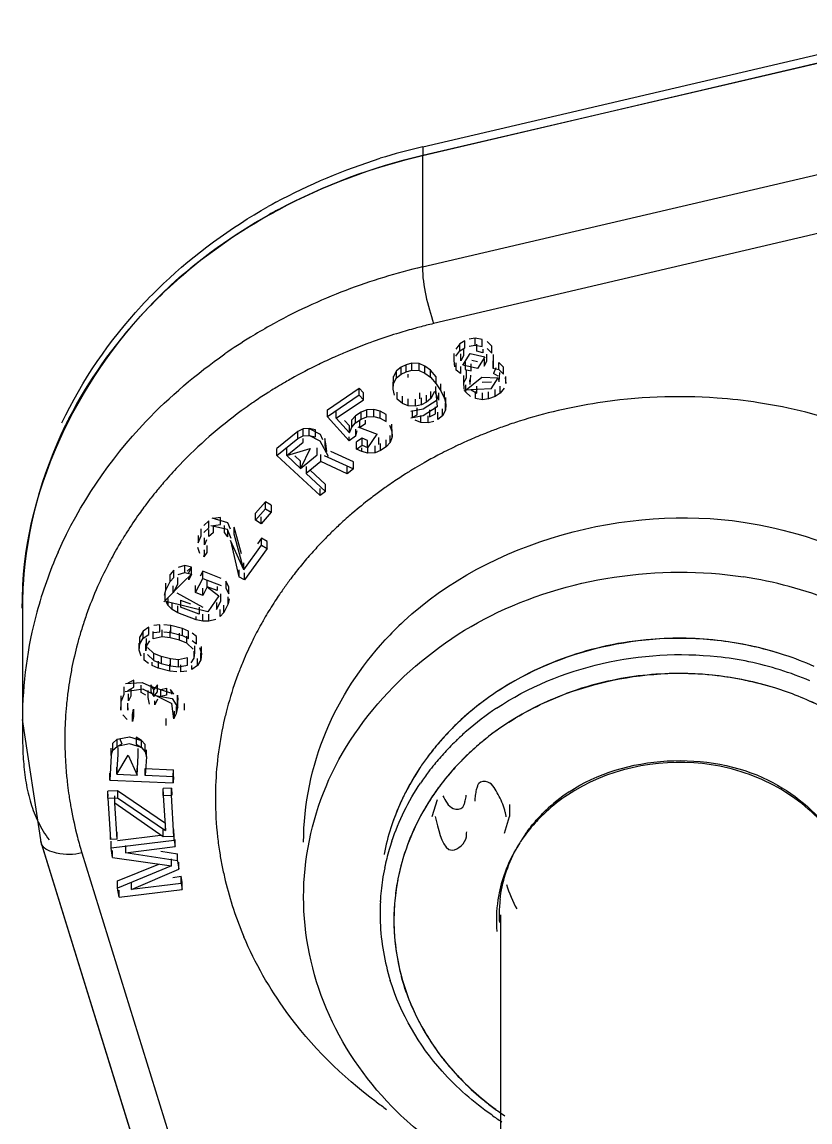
# Model space of a CAD drawing. Header units: millimetres. Extents: x 0 to 10500, y 0 to 7425.
# Drawn here: x 2937.21 to 2965.56, y 5649.16 to 5688.73 of the extents above; entities that cross this region are included whole.
import ezdxf

# ---------------------------------------------------------------- set-up
doc = ezdxf.new("R2010")
doc.units = ezdxf.units.MM
doc.header["$LTSCALE"] = 577.5
doc.layers.get('0').update_dxf_attribs({"linetype": 'CONTINUOUS'})

msp = doc.modelspace()

# ---------------------------------------------------------------- linework, layer by layer
at = {"color": 6, "linetype": 'Continuous'}
for p, q in [((2951.627, 5684.244), (2970.84, 5688.732)), ((2951.627, 5683.936), (2970.84, 5688.424)), ((2970.837, 5688.42), (2951.616, 5683.919)), ((2951.616, 5679.919), (2970.837, 5684.419)), ((2951.627, 5684.244), (2951.627, 5683.936)), ((2951.616, 5683.919), (2951.616, 5679.919)), ((2971.235, 5682.383), (2952.014, 5677.883)), ((2953.514, 5677.356), (2953.298, 5677.322)), ((2953.514, 5677.102), (2953.514, 5677.356)), ((2953.768, 5677.312), (2953.514, 5677.356)), ((2952.962, 5677.152), (2952.822, 5676.963)), ((2953.14, 5677.263), (2952.962, 5677.152)), ((2952.962, 5676.898), (2952.962, 5677.152)), ((2952.962, 5676.898), (2953.14, 5677.009)), ((2953.14, 5677.009), (2953.14, 5677.263)), ((2953.298, 5677.068), (2953.514, 5677.102)), ((2953.514, 5677.102), (2953.768, 5677.058)), ((2953.768, 5677.058), (2953.768, 5677.312)), ((2954.118, 5677.075), (2953.944, 5677.24)), ((2953.944, 5676.986), (2954.118, 5676.821)), ((2954.118, 5676.821), (2954.118, 5677.075)), ((2952.761, 5676.549), (2952.761, 5676.803)), ((2952.822, 5676.709), (2952.962, 5676.898)), ((2950.684, 5676.18), (2950.572, 5675.978)), ((2950.845, 5676.31), (2950.684, 5676.18)), ((2950.684, 5675.926), (2950.684, 5676.18)), ((2951.03, 5676.403), (2950.845, 5676.31)), ((2950.845, 5676.056), (2950.845, 5676.31)), ((2951.24, 5676.459), (2951.03, 5676.403)), ((2951.03, 5676.149), (2951.03, 5676.403)), ((2951.03, 5676.149), (2951.24, 5676.205)), ((2951.24, 5676.205), (2951.24, 5676.459)), ((2951.499, 5676.443), (2951.24, 5676.459)), ((2951.24, 5676.205), (2951.499, 5676.189)), ((2951.499, 5676.189), (2951.499, 5676.443)), ((2951.708, 5676.353), (2951.499, 5676.443)), ((2951.499, 5676.189), (2951.708, 5676.099)), ((2951.708, 5676.099), (2951.708, 5676.353)), ((2951.904, 5676.208), (2951.708, 5676.353)), ((2951.904, 5675.954), (2951.904, 5676.208)), ((2952.112, 5675.971), (2951.904, 5676.208)), ((2952.778, 5676.326), (2952.761, 5676.549)), ((2952.835, 5676.21), (2952.835, 5676.464)), ((2952.99, 5676.084), (2952.835, 5676.21)), ((2954.15, 5676.283), (2954.365, 5676.225)), ((2954.365, 5676.225), (2954.365, 5676.479)), ((2954.539, 5676.315), (2954.365, 5676.479)), ((2954.365, 5676.225), (2954.539, 5676.061)), ((2954.539, 5676.061), (2954.539, 5676.315)), ((2950.558, 5675.522), (2950.558, 5675.776)), ((2950.572, 5675.724), (2950.572, 5675.978)), ((2950.572, 5675.724), (2950.684, 5675.926)), ((2950.684, 5675.926), (2950.845, 5676.056)), ((2950.845, 5676.056), (2951.03, 5676.149)), ((2951.708, 5676.099), (2951.904, 5675.954)), ((2951.904, 5675.954), (2952.112, 5675.717)), ((2952.112, 5675.717), (2952.112, 5675.971)), ((2953.103, 5675.759), (2953.103, 5676.013)), ((2953.103, 5675.759), (2953.204, 5675.934)), ((2953.12, 5675.537), (2953.103, 5675.759)), ((2953.334, 5675.693), (2953.317, 5675.863)), ((2954.381, 5675.788), (2954.399, 5676.126)), ((2954.596, 5675.944), (2954.613, 5675.722)), ((2954.613, 5675.722), (2954.613, 5675.976)), ((2948.194, 5674.782), (2949.341, 5675.561)), ((2949.341, 5675.307), (2949.341, 5675.561)), ((2949.491, 5675.395), (2949.341, 5675.561)), ((2949.491, 5675.141), (2949.491, 5675.395)), ((2950.558, 5675.522), (2950.572, 5675.724)), ((2950.606, 5675.303), (2950.558, 5675.522)), ((2950.703, 5675.157), (2950.703, 5675.411)), ((2952.048, 5675.442), (2951.923, 5675.185)), ((2951.923, 5675.185), (2951.923, 5675.439)), ((2952.097, 5675.369), (2952.097, 5675.623)), ((2952.112, 5675.717), (2952.282, 5675.462)), ((2952.282, 5675.462), (2952.282, 5675.716)), ((2952.282, 5675.462), (2952.416, 5675.189)), ((2952.416, 5675.189), (2952.416, 5675.443)), ((2953.177, 5675.42), (2953.177, 5675.674)), ((2953.351, 5675.256), (2953.177, 5675.42)), ((2953.527, 5675.183), (2953.527, 5675.437)), ((2953.781, 5675.14), (2953.781, 5675.394)), ((2953.997, 5675.174), (2953.997, 5675.428)), ((2954.234, 5675.261), (2954.234, 5675.515)), ((2954.412, 5675.373), (2954.234, 5675.261)), ((2954.412, 5675.373), (2954.412, 5675.627)), ((2954.552, 5675.562), (2954.412, 5675.373)), ((2949.341, 5675.307), (2948.194, 5674.528)), ((2948.512, 5674.477), (2949.491, 5675.141)), ((2949.341, 5675.307), (2949.491, 5675.141)), ((2950.899, 5675.012), (2950.703, 5675.157)), ((2950.899, 5675.012), (2950.899, 5675.266)), ((2951.108, 5674.922), (2950.899, 5675.012)), ((2951.108, 5674.922), (2951.108, 5675.176)), ((2951.367, 5674.906), (2951.367, 5675.16)), ((2951.577, 5674.962), (2951.577, 5675.216)), ((2951.762, 5675.055), (2951.577, 5674.962)), ((2951.762, 5675.055), (2951.762, 5675.309)), ((2951.923, 5675.185), (2951.762, 5675.055)), ((2952.416, 5675.189), (2952.464, 5674.969)), ((2952.45, 5674.768), (2952.45, 5675.022)), ((2952.464, 5674.969), (2952.45, 5674.768)), ((2952.464, 5674.969), (2952.464, 5675.223)), ((2953.781, 5675.14), (2953.527, 5675.183)), ((2953.997, 5675.174), (2953.781, 5675.14)), ((2954.234, 5675.261), (2953.997, 5675.174)), ((2948.194, 5674.528), (2948.194, 5674.782)), ((2948.512, 5674.477), (2948.512, 5674.731)), ((2949.412, 5674.7), (2949.21, 5674.562)), ((2949.611, 5674.781), (2949.412, 5674.7)), ((2949.412, 5674.446), (2949.412, 5674.7)), ((2949.87, 5674.796), (2949.611, 5674.781)), ((2949.611, 5674.527), (2949.611, 5674.781)), ((2949.87, 5674.542), (2949.87, 5674.796)), ((2950.091, 5674.732), (2949.87, 5674.796)), ((2950.091, 5674.478), (2950.091, 5674.732)), ((2950.308, 5674.612), (2950.091, 5674.732)), ((2950.308, 5674.358), (2950.308, 5674.612)), ((2951.367, 5674.906), (2951.108, 5674.922)), ((2951.241, 5674.756), (2951.241, 5674.502)), ((2951.577, 5674.962), (2951.367, 5674.906)), ((2951.56, 5674.321), (2951.56, 5674.575)), ((2952.176, 5674.436), (2952.176, 5674.69)), ((2952.338, 5674.565), (2952.338, 5674.819)), ((2952.45, 5674.768), (2952.338, 5674.565)), ((2948.194, 5674.528), (2948.974, 5673.666)), ((2948.512, 5674.477), (2948.992, 5673.947)), ((2948.992, 5674.201), (2948.816, 5674.395)), ((2948.992, 5673.947), (2948.992, 5674.201)), ((2949.21, 5674.562), (2949.071, 5674.415)), ((2949.071, 5674.161), (2949.071, 5674.415)), ((2949.071, 5674.161), (2949.21, 5674.308)), ((2949.21, 5674.308), (2949.21, 5674.562)), ((2949.21, 5674.308), (2949.412, 5674.446)), ((2949.36, 5674.142), (2949.36, 5674.396)), ((2949.412, 5674.446), (2949.611, 5674.527)), ((2949.611, 5674.527), (2949.87, 5674.542)), ((2949.87, 5674.542), (2950.091, 5674.478)), ((2950.091, 5674.478), (2950.308, 5674.358)), ((2950.428, 5674.225), (2950.511, 5674.014)), ((2950.511, 5674.014), (2950.511, 5674.268)), ((2951.56, 5674.321), (2951.351, 5674.411)), ((2951.818, 5674.305), (2951.56, 5674.321)), ((2951.818, 5674.305), (2951.818, 5674.559)), ((2952.028, 5674.361), (2951.818, 5674.305)), ((2952.338, 5674.565), (2952.176, 5674.436)), ((2947.13, 5674), (2946.379, 5673.392)), ((2947.32, 5674.096), (2947.13, 5674)), ((2947.13, 5673.746), (2947.13, 5674)), ((2947.13, 5673.746), (2947.32, 5673.842)), ((2947.545, 5674.105), (2947.32, 5674.096)), ((2947.32, 5673.842), (2947.32, 5674.096)), ((2947.32, 5673.842), (2947.545, 5673.851)), ((2947.545, 5673.851), (2947.545, 5674.105)), ((2949.21, 5673.827), (2948.974, 5673.666)), ((2948.974, 5673.666), (2948.974, 5673.804)), ((2948.992, 5673.947), (2949.071, 5674.161)), ((2949.21, 5674.081), (2949.21, 5673.827)), ((2949.255, 5674.018), (2949.21, 5673.827)), ((2950.451, 5673.599), (2950.451, 5673.853)), ((2950.53, 5673.813), (2950.451, 5673.599)), ((2950.511, 5674.014), (2950.53, 5673.813)), ((2950.53, 5673.813), (2950.53, 5674.067)), ((2946.379, 5673.138), (2947.13, 5673.746)), ((2946.379, 5673.138), (2946.379, 5673.392)), ((2946.733, 5673.136), (2946.733, 5673.39)), ((2948.172, 5673.275), (2948.143, 5673.552)), ((2949.446, 5673.759), (2949.244, 5673.622)), ((2949.244, 5673.368), (2949.244, 5673.622)), ((2949.244, 5673.368), (2949.446, 5673.505)), ((2949.431, 5673.281), (2949.431, 5673.41)), ((2949.446, 5673.505), (2949.446, 5673.759)), ((2949.634, 5673.673), (2949.446, 5673.759)), ((2949.446, 5673.505), (2949.634, 5673.419)), ((2949.653, 5673.217), (2949.653, 5673.471)), ((2949.911, 5673.232), (2949.911, 5673.486)), ((2950.11, 5673.314), (2950.11, 5673.568)), ((2950.312, 5673.451), (2950.11, 5673.314)), ((2950.312, 5673.451), (2950.312, 5673.705)), ((2950.451, 5673.599), (2950.312, 5673.451)), ((2946.379, 5673.138), (2947.941, 5671.692)), ((2946.733, 5673.136), (2947.231, 5672.674)), ((2947.231, 5672.928), (2947.023, 5673.122)), ((2947.963, 5672.921), (2947.963, 5673.175)), ((2948.084, 5673.135), (2949.13, 5672.655)), ((2948.143, 5673.298), (2948.172, 5673.275)), ((2949.13, 5672.909), (2948.314, 5673.283)), ((2949.431, 5673.281), (2949.244, 5673.368)), ((2949.653, 5673.217), (2949.431, 5673.281)), ((2949.911, 5673.232), (2949.653, 5673.217)), ((2950.11, 5673.314), (2949.911, 5673.232)), ((2947.231, 5672.674), (2947.231, 5672.928)), ((2947.963, 5672.921), (2947.431, 5672.49)), ((2947.431, 5672.744), (2947.431, 5672.49)), ((2948.128, 5672.098), (2947.574, 5672.611)), ((2948.911, 5672.478), (2947.963, 5672.921)), ((2948.911, 5672.478), (2948.911, 5672.732)), ((2949.13, 5672.655), (2948.911, 5672.478)), ((2949.13, 5672.655), (2949.13, 5672.909)), ((2947.431, 5672.49), (2948.128, 5671.844)), ((2947.941, 5671.692), (2947.941, 5671.946)), ((2948.128, 5671.844), (2947.941, 5671.692)), ((2948.128, 5671.844), (2948.128, 5672.098)), ((2945.974, 5671.473), (2945.614, 5671.058)), ((2945.974, 5671.219), (2945.974, 5671.473)), ((2946.169, 5671.347), (2945.974, 5671.473)), ((2945.614, 5670.804), (2945.974, 5671.219)), ((2945.614, 5670.804), (2945.614, 5671.058)), ((2946.169, 5671.093), (2945.808, 5670.677)), ((2945.974, 5671.219), (2946.169, 5671.093)), ((2946.169, 5671.347), (2946.169, 5671.093)), ((2943.925, 5670.788), (2943.748, 5670.621)), ((2943.925, 5670.534), (2943.925, 5670.788)), ((2945.808, 5670.677), (2945.614, 5670.804)), ((2945.808, 5670.677), (2945.808, 5670.931)), ((2943.54, 5670.252), (2943.54, 5669.998)), ((2943.54, 5669.998), (2943.657, 5670.241)), ((2943.657, 5670.241), (2943.657, 5670.495)), ((2943.748, 5670.367), (2943.925, 5670.534)), ((2943.932, 5670.224), (2943.932, 5670.478)), ((2944.086, 5670.359), (2943.932, 5670.224)), ((2944.609, 5670.209), (2944.489, 5670.361)), ((2944.609, 5670.209), (2944.609, 5670.463)), ((2943.607, 5669.612), (2943.532, 5669.827)), ((2943.841, 5670.098), (2943.769, 5669.918)), ((2944.711, 5670.079), (2945.006, 5668.77)), ((2945.188, 5669.022), (2945.822, 5669.904)), ((2945.822, 5670.158), (2945.677, 5669.956)), ((2945.822, 5669.904), (2945.822, 5670.158)), ((2946.028, 5670.047), (2945.822, 5670.158)), ((2945.822, 5669.904), (2946.028, 5669.793)), ((2946.028, 5669.793), (2946.028, 5670.047)), ((2943.772, 5669.714), (2943.749, 5669.746)), ((2943.862, 5669.649), (2943.749, 5669.492)), ((2943.749, 5669.492), (2943.772, 5669.587)), ((2943.772, 5669.587), (2943.772, 5669.714)), ((2946.028, 5669.793), (2945.213, 5668.658)), ((2943.071, 5669.175), (2942.823, 5669.108)), ((2943.071, 5668.921), (2943.071, 5669.175)), ((2943.31, 5669.124), (2943.071, 5669.175)), ((2943.31, 5668.87), (2943.31, 5669.124)), ((2945.188, 5669.022), (2945.188, 5669.276)), ((2942.665, 5669.006), (2942.533, 5668.854)), ((2942.533, 5668.6), (2942.533, 5668.854)), ((2942.533, 5668.6), (2942.665, 5668.752)), ((2942.665, 5668.752), (2942.665, 5669.006)), ((2942.823, 5668.854), (2943.071, 5668.921)), ((2943.071, 5668.921), (2943.31, 5668.87)), ((2943.45, 5668.207), (2943.71, 5668.716)), ((2943.71, 5668.97), (2943.62, 5668.794)), ((2943.71, 5668.716), (2943.71, 5668.97)), ((2944.377, 5668.714), (2943.71, 5668.97)), ((2943.71, 5668.716), (2944.377, 5668.46)), ((2943.873, 5668.41), (2943.873, 5668.664)), ((2945.006, 5669.024), (2945.006, 5668.77)), ((2945.213, 5668.658), (2945.006, 5668.77)), ((2945.213, 5668.658), (2945.213, 5668.912)), ((2942.335, 5668.107), (2942.377, 5668.294)), ((2942.377, 5668.294), (2942.533, 5668.6)), ((2942.377, 5668.294), (2942.377, 5668.548)), ((2943.45, 5668.207), (2943.45, 5668.461)), ((2943.873, 5668.41), (2943.717, 5668.105)), ((2943.717, 5668.105), (2943.717, 5668.359)), ((2944.538, 5668.612), (2944.538, 5668.358)), ((2944.646, 5668.408), (2944.538, 5668.612)), ((2944.538, 5668.358), (2944.646, 5668.154)), ((2944.646, 5668.154), (2944.646, 5668.408)), ((2942.354, 5667.938), (2942.354, 5668.192)), ((2942.462, 5667.734), (2942.354, 5667.938)), ((2942.462, 5667.734), (2942.462, 5667.988)), ((2942.606, 5667.597), (2942.606, 5667.851)), ((2943.717, 5668.105), (2943.45, 5668.207)), ((2944.623, 5667.797), (2944.623, 5668.051)), ((2944.666, 5667.984), (2944.623, 5667.797)), ((2937.221, 5667.634), (2937.221, 5663.633)), ((2942.606, 5667.597), (2942.462, 5667.734)), ((2942.811, 5667.478), (2942.606, 5667.597)), ((2942.811, 5667.478), (2942.811, 5667.732)), ((2943.477, 5667.222), (2942.811, 5667.478)), ((2944.336, 5667.339), (2944.336, 5667.593)), ((2944.467, 5667.492), (2944.336, 5667.339)), ((2944.623, 5667.797), (2944.467, 5667.492)), ((2944.467, 5667.492), (2944.467, 5667.746)), ((2943.477, 5667.222), (2943.477, 5667.339)), ((2943.717, 5667.171), (2943.477, 5667.222)), ((2943.717, 5667.171), (2943.717, 5667.425)), ((2943.93, 5667.17), (2943.717, 5667.171)), ((2943.93, 5667.17), (2943.93, 5667.424)), ((2944.177, 5667.238), (2943.93, 5667.17)), ((2941.572, 5666.814), (2941.451, 5666.613)), ((2941.774, 5666.955), (2941.572, 5666.814)), ((2941.572, 5666.56), (2941.572, 5666.814)), ((2941.572, 5666.56), (2941.774, 5666.701)), ((2941.774, 5666.701), (2941.774, 5666.955)), ((2941.923, 5666.545), (2941.923, 5666.799)), ((2942.162, 5667.046), (2941.951, 5667.024)), ((2941.951, 5666.77), (2942.162, 5666.792)), ((2942.162, 5666.792), (2942.162, 5667.046)), ((2942.252, 5666.614), (2942.252, 5666.868)), ((2942.559, 5667.019), (2942.314, 5667.045)), ((2942.314, 5666.791), (2942.559, 5666.765)), ((2942.543, 5666.576), (2942.543, 5666.83)), ((2942.559, 5666.765), (2942.559, 5667.019)), ((2942.978, 5666.909), (2942.559, 5667.019)), ((2942.559, 5666.765), (2942.978, 5666.655)), ((2942.869, 5666.49), (2942.869, 5666.744)), ((2942.978, 5666.655), (2942.978, 5666.909)), ((2943.198, 5666.812), (2942.978, 5666.909)), ((2943.198, 5666.558), (2943.198, 5666.812)), ((2943.487, 5666.62), (2943.325, 5666.74)), ((2941.422, 5666.134), (2941.422, 5666.388)), ((2941.422, 5666.134), (2941.451, 5666.359)), ((2941.451, 5666.359), (2941.451, 5666.613)), ((2941.451, 5666.359), (2941.572, 5666.56)), ((2941.667, 5666.108), (2941.667, 5666.362)), ((2941.683, 5666.298), (2941.667, 5666.108)), ((2941.683, 5666.298), (2941.683, 5666.552)), ((2941.792, 5666.463), (2941.683, 5666.298)), ((2942.252, 5666.614), (2941.923, 5666.545)), ((2942.543, 5666.576), (2942.252, 5666.614)), ((2942.869, 5666.49), (2942.543, 5666.576)), ((2943.136, 5666.381), (2942.869, 5666.49)), ((2942.978, 5666.655), (2943.198, 5666.558)), ((2943.136, 5666.381), (2943.136, 5666.635)), ((2943.365, 5666.165), (2943.136, 5666.381)), ((2943.325, 5666.486), (2943.487, 5666.366)), ((2943.421, 5666.034), (2943.421, 5666.288)), ((2943.487, 5666.366), (2943.487, 5666.62)), ((2943.666, 5666.008), (2943.666, 5666.262)), ((2941.5, 5665.919), (2941.422, 5666.134)), ((2941.602, 5665.776), (2941.602, 5666.03)), ((2941.952, 5666.015), (2941.723, 5666.231)), ((2941.723, 5665.977), (2941.952, 5665.761)), ((2941.952, 5665.761), (2941.952, 5666.015)), ((2942.219, 5665.906), (2941.952, 5666.015)), ((2942.219, 5665.906), (2942.219, 5665.652)), ((2942.545, 5665.82), (2942.219, 5665.906)), ((2943.405, 5665.844), (2943.405, 5666.098)), ((2943.405, 5665.844), (2943.421, 5666.034)), ((2943.589, 5666.223), (2943.666, 5666.008)), ((2943.638, 5665.783), (2943.638, 5666.037)), ((2943.666, 5666.008), (2943.638, 5665.783)), ((2941.763, 5665.656), (2941.602, 5665.776)), ((2941.89, 5665.584), (2941.89, 5665.695)), ((2942.11, 5665.487), (2941.89, 5665.584)), ((2941.952, 5665.761), (2942.219, 5665.652)), ((2942.11, 5665.741), (2942.11, 5665.487)), ((2942.529, 5665.377), (2942.11, 5665.487)), ((2942.219, 5665.652), (2942.545, 5665.566)), ((2942.529, 5665.377), (2942.529, 5665.631)), ((2942.545, 5665.566), (2942.545, 5665.82)), ((2942.837, 5665.782), (2942.545, 5665.82)), ((2942.545, 5665.566), (2942.837, 5665.528)), ((2943.166, 5665.851), (2942.837, 5665.782)), ((2942.837, 5665.528), (2942.837, 5665.782)), ((2942.837, 5665.528), (2943.166, 5665.597)), ((2942.926, 5665.35), (2942.926, 5665.604)), ((2943.166, 5665.597), (2943.166, 5665.851)), ((2943.296, 5665.679), (2943.405, 5665.844)), ((2943.516, 5665.582), (2943.314, 5665.441)), ((2943.314, 5665.441), (2943.314, 5665.582)), ((2943.516, 5665.582), (2943.516, 5665.836)), ((2943.638, 5665.783), (2943.516, 5665.582)), ((2942.774, 5665.351), (2942.529, 5665.377)), ((2943.137, 5665.372), (2942.926, 5665.35)), ((2940.885, 5664.555), (2940.885, 5664.809)), ((2941.748, 5664.424), (2941.748, 5664.678)), ((2941.954, 5664.468), (2941.954, 5664.722)), ((2942.201, 5664.469), (2942.201, 5664.723)), ((2940.771, 5664.233), (2940.771, 5664.487)), ((2940.786, 5664.306), (2940.885, 5664.555)), ((2941.033, 5664.306), (2941.033, 5664.56)), ((2941.117, 5664.482), (2941.033, 5664.306)), ((2941.667, 5664.512), (2941.49, 5664.614)), ((2941.799, 5664.19), (2941.748, 5664.424)), ((2942.083, 5664.373), (2941.991, 5664.161)), ((2941.991, 5664.161), (2941.991, 5664.306)), ((2942.813, 5664.075), (2942.813, 5664.329)), ((2940.767, 5663.97), (2940.771, 5664.233)), ((2940.767, 5664.224), (2940.767, 5663.97)), ((2941.003, 5664.16), (2941.014, 5663.97)), ((2941.18, 5663.822), (2941.217, 5664.005)), ((2942.769, 5663.855), (2942.769, 5664.109)), ((2942.769, 5663.855), (2942.813, 5664.075)), ((2937.904, 5659.148), (2937.221, 5663.633)), ((2940.996, 5663.634), (2940.834, 5663.809)), ((2941.187, 5663.795), (2941.18, 5663.822)), ((2941.217, 5663.751), (2941.18, 5663.568)), ((2941.18, 5663.568), (2941.187, 5663.668)), ((2941.187, 5663.668), (2941.187, 5663.795)), ((2942.684, 5663.68), (2942.769, 5663.855)), ((2940.632, 5662.926), (2940.478, 5662.784)), ((2940.478, 5662.53), (2940.478, 5662.784)), ((2940.632, 5662.672), (2940.632, 5662.926)), ((2941.507, 5662.633), (2941.507, 5662.887)), ((2941.644, 5662.733), (2941.507, 5662.887)), ((2941.644, 5662.479), (2941.644, 5662.733)), ((2940.418, 5662.347), (2940.366, 5661.457)), ((2940.418, 5662.347), (2940.418, 5662.601)), ((2940.418, 5662.347), (2940.478, 5662.53)), ((2940.478, 5662.53), (2940.632, 5662.672)), ((2941.507, 5662.633), (2941.644, 5662.479)), ((2941.644, 5662.479), (2941.681, 5662.291)), ((2941.681, 5662.291), (2941.681, 5662.545)), ((2940.622, 5661.669), (2940.622, 5661.923)), ((2941.681, 5662.291), (2941.642, 5661.624)), ((2940.366, 5661.457), (2940.366, 5661.711)), ((2940.622, 5661.669), (2941.351, 5661.637)), ((2941.351, 5661.637), (2941.351, 5661.891)), ((2941.642, 5661.624), (2941.642, 5661.878)), ((2941.642, 5661.878), (2942.662, 5661.833)), ((2942.662, 5661.579), (2941.642, 5661.624)), ((2942.649, 5661.611), (2942.662, 5661.833)), ((2942.649, 5661.357), (2942.649, 5661.611)), ((2942.662, 5661.579), (2942.649, 5661.357)), ((2942.662, 5661.579), (2942.662, 5661.833)), ((2940.366, 5661.457), (2942.649, 5661.357)), ((2942.58, 5661.167), (2942.288, 5661.154)), ((2942.302, 5660.926), (2942.288, 5661.154)), ((2942.288, 5660.9), (2942.288, 5661.154)), ((2942.58, 5661.167), (2942.595, 5660.919)), ((2942.58, 5660.913), (2942.58, 5661.167)), ((2940.637, 5661.077), (2940.297, 5661.061)), ((2940.309, 5660.872), (2940.297, 5661.061)), ((2940.297, 5660.807), (2940.297, 5661.061)), ((2940.297, 5660.807), (2940.637, 5660.823)), ((2940.297, 5660.807), (2940.389, 5659.324)), ((2940.551, 5660.633), (2940.551, 5660.887)), ((2940.637, 5661.077), (2940.637, 5660.823)), ((2942.367, 5659.893), (2940.637, 5661.077)), ((2940.637, 5660.823), (2942.367, 5659.639)), ((2942.288, 5660.9), (2942.58, 5660.913)), ((2942.288, 5660.9), (2942.367, 5659.639)), ((2942.672, 5659.431), (2942.58, 5660.913)), ((2952.143, 5660.75), (2951.958, 5660.138)), ((2940.632, 5659.335), (2940.551, 5660.633)), ((2942.283, 5659.413), (2940.551, 5660.633)), ((2954.751, 5660.576), (2954.751, 5660.146)), ((2954.565, 5659.543), (2954.75, 5660.154)), ((2940.389, 5659.324), (2940.389, 5659.578)), ((2940.632, 5659.335), (2940.632, 5659.589)), ((2942.283, 5659.413), (2942.283, 5659.667)), ((2942.367, 5659.639), (2942.367, 5659.893)), ((2942.672, 5659.431), (2942.672, 5659.685)), ((2942.676, 5659.286), (2942.676, 5659.54)), ((2943.053, 5642.602), (2937.887, 5659.257)), ((2937.904, 5659.148), (2943.069, 5642.493)), ((2940.632, 5659.335), (2940.389, 5659.324)), ((2942.676, 5659.286), (2940.413, 5659.007)), ((2940.413, 5659.007), (2940.413, 5659.261)), ((2940.638, 5659.289), (2942.188, 5659.48)), ((2942.672, 5659.431), (2942.283, 5659.413)), ((2942.676, 5659.286), (2942.712, 5659.065)), ((2942.712, 5659.065), (2942.712, 5659.319)), ((2955.117, 5659.203), (2955.027, 5659.054)), ((2939.359, 5658.838), (2944.188, 5643.267)), ((2940.467, 5658.676), (2940.413, 5659.007)), ((2940.467, 5658.676), (2940.467, 5658.93)), ((2940.931, 5659.1), (2940.931, 5658.846)), ((2940.931, 5658.846), (2942.712, 5659.065)), ((2942.797, 5658.551), (2940.931, 5658.846)), ((2942.202, 5658.899), (2942.797, 5658.805)), ((2942.797, 5658.551), (2942.797, 5658.805)), ((2940.467, 5658.676), (2942.58, 5658.374)), ((2940.648, 5657.828), (2942.124, 5658.439)), ((2942.58, 5658.374), (2940.648, 5657.574)), ((2942.58, 5658.374), (2942.58, 5658.628)), ((2942.797, 5658.551), (2942.845, 5658.257)), ((2942.845, 5658.257), (2942.845, 5658.511)), ((2941.148, 5657.523), (2942.845, 5658.257)), ((2942.631, 5657.959), (2942.929, 5657.996)), ((2942.929, 5657.742), (2942.929, 5657.996)), ((2942.966, 5657.776), (2942.929, 5657.996)), ((2940.648, 5657.574), (2940.648, 5657.828)), ((2940.702, 5657.243), (2940.648, 5657.574)), ((2941.148, 5657.523), (2941.148, 5657.777)), ((2942.929, 5657.742), (2941.148, 5657.523)), ((2942.929, 5657.742), (2942.966, 5657.522)), ((2942.966, 5657.522), (2942.966, 5657.776)), ((2940.702, 5657.243), (2942.966, 5657.522)), ((2940.702, 5657.243), (2940.702, 5657.497)), ((2950.59, 5656.667), (2950.59, 5656.417)), ((2954.42, 5656.606), (2954.42, 5642.358))]:
    msp.add_line(p, q, dxfattribs=at)
at = {"color": 2, "linetype": 'Continuous'}
for p, q in [((2953.097, 5676.973), (2953.097, 5676.719)), ((2953.57, 5676.893), (2953.57, 5677.147)), ((2953.785, 5676.959), (2953.785, 5676.835)), ((2952.996, 5676.544), (2952.996, 5676.798)), ((2953.097, 5676.719), (2952.996, 5676.544)), ((2953.073, 5676.389), (2953.333, 5676.806)), ((2953.333, 5676.806), (2953.861, 5676.68)), ((2953.392, 5676.567), (2953.601, 5676.518)), ((2953.785, 5676.835), (2953.57, 5676.893)), ((2953.861, 5676.68), (2953.601, 5676.264)), ((2953.837, 5676.605), (2953.837, 5676.351)), ((2953.938, 5676.525), (2953.938, 5676.779)), ((2954.169, 5676.278), (2954.176, 5676.766)), ((2954.173, 5676.521), (2954.173, 5676.643)), ((2952.99, 5676.338), (2952.99, 5676.084)), ((2953.601, 5676.264), (2953.073, 5676.389)), ((2953.149, 5676.488), (2953.149, 5676.234)), ((2953.149, 5676.234), (2953.364, 5676.176)), ((2953.204, 5675.934), (2953.204, 5676.188)), ((2953.364, 5676.176), (2953.364, 5676.43)), ((2953.837, 5676.351), (2953.938, 5676.525)), ((2954.15, 5676.537), (2954.15, 5676.283)), ((2954.26, 5676.289), (2954.178, 5676.082)), ((2951.095, 5676.056), (2951.095, 5675.937)), ((2953.126, 5675.451), (2953.753, 5675.954)), ((2953.334, 5675.693), (2953.352, 5676.031)), ((2953.753, 5675.954), (2954.346, 5675.925)), ((2953.764, 5675.77), (2954.104, 5675.79)), ((2954.085, 5675.534), (2954.346, 5675.925)), ((2954.342, 5675.988), (2954.178, 5676.082)), ((2954.381, 5675.788), (2954.371, 5675.891)), ((2951.512, 5675.396), (2951.512, 5675.173)), ((2952.082, 5675.511), (2952.149, 5674.884)), ((2952.206, 5675.132), (2952.097, 5675.369)), ((2952.206, 5675.132), (2952.206, 5675.386)), ((2954.085, 5675.534), (2953.11, 5675.484)), ((2953.374, 5675.493), (2953.569, 5675.382)), ((2953.569, 5675.382), (2953.569, 5675.636)), ((2951.648, 5674.814), (2952.149, 5675.138)), ((2951.194, 5674.732), (2951.648, 5674.814)), ((2951.241, 5674.502), (2951.426, 5674.595)), ((2951.426, 5674.595), (2951.426, 5674.849)), ((2952.149, 5674.884), (2951.648, 5674.56)), ((2951.869, 5674.779), (2951.869, 5674.525)), ((2951.869, 5674.525), (2952.092, 5674.636)), ((2952.092, 5674.636), (2952.092, 5674.89)), ((2949.562, 5674.28), (2949.36, 5674.142)), ((2949.562, 5674.28), (2949.562, 5674.408)), ((2951.648, 5674.56), (2951.194, 5674.478)), ((2947.545, 5674.105), (2947.938, 5673.905)), ((2947.772, 5674.058), (2947.545, 5674.105)), ((2947.938, 5673.651), (2947.545, 5673.851)), ((2947.545, 5673.851), (2947.772, 5673.804)), ((2947.772, 5673.804), (2947.772, 5674.058)), ((2947.938, 5673.905), (2948.015, 5673.715)), ((2949.291, 5674.169), (2949.985, 5673.901)), ((2949.657, 5673.408), (2949.985, 5673.901)), ((2950.036, 5673.785), (2950.036, 5673.531)), ((2946.733, 5673.136), (2947.328, 5673.618)), ((2946.733, 5673.136), (2947.577, 5673.387)), ((2947.577, 5673.387), (2947.231, 5672.674)), ((2947.328, 5673.618), (2947.328, 5673.751)), ((2947.826, 5673.156), (2947.826, 5673.41)), ((2948.231, 5673.101), (2947.938, 5673.651)), ((2948.104, 5673.751), (2948.104, 5673.497)), ((2948.143, 5673.552), (2948.104, 5673.751)), ((2948.104, 5673.497), (2948.143, 5673.298)), ((2949.634, 5673.419), (2949.634, 5673.673)), ((2947.231, 5672.674), (2947.826, 5673.156)), ((2944.032, 5670.888), (2944.6, 5670.73)), ((2944.354, 5670.906), (2944.099, 5670.869)), ((2944.099, 5670.615), (2944.354, 5670.652)), ((2944.354, 5670.652), (2944.354, 5670.906)), ((2944.489, 5670.361), (2944.489, 5670.615)), ((2944.6, 5670.73), (2944.696, 5670.493)), ((2944.6, 5670.476), (2943.996, 5670.6)), ((2944.086, 5670.613), (2944.086, 5670.359)), ((2944.731, 5670.151), (2944.6, 5670.476)), ((2944.846, 5670.3), (2944.846, 5670.554)), ((2945.1, 5669.603), (2944.846, 5670.554)), ((2945.188, 5669.022), (2944.846, 5670.3)), ((2943.769, 5669.918), (2943.769, 5670.172)), ((2943.862, 5669.903), (2943.862, 5669.649)), ((2945.188, 5669.022), (2944.711, 5670.079)), ((2943.31, 5669.124), (2943.153, 5668.976)), ((2943.206, 5668.92), (2943.31, 5669.124)), ((2942.8, 5668.751), (2942.8, 5668.497)), ((2943.003, 5668.582), (2943.31, 5668.87)), ((2943.31, 5668.87), (2943.206, 5668.666)), ((2943.206, 5668.666), (2943.206, 5668.772)), ((2942.304, 5667.872), (2943.003, 5668.582)), ((2942.8, 5668.497), (2942.644, 5668.192)), ((2942.644, 5668.192), (2942.644, 5668.446)), ((2943.873, 5668.41), (2944.293, 5668.087)), ((2944.229, 5668.274), (2943.873, 5668.41)), ((2944.229, 5668.425), (2944.229, 5668.274)), ((2943.891, 5667.51), (2942.38, 5667.889)), ((2942.779, 5668.191), (2943.709, 5667.683)), ((2942.915, 5667.936), (2942.915, 5667.682)), ((2942.915, 5667.936), (2943.274, 5667.798)), ((2944.293, 5668.087), (2943.891, 5667.51)), ((2944.2, 5667.594), (2944.356, 5667.9)), ((2944.2, 5667.848), (2944.2, 5667.594)), ((2944.356, 5667.9), (2944.356, 5668.154)), ((2943.582, 5667.426), (2942.915, 5667.682)), ((2943.582, 5667.68), (2943.582, 5667.426)), ((2941.568, 5664.724), (2940.918, 5664.638)), ((2940.936, 5664.936), (2941.536, 5664.974)), ((2941.232, 5665.058), (2941.011, 5664.94)), ((2941.011, 5664.686), (2941.232, 5664.804)), ((2941.117, 5664.736), (2941.117, 5664.482)), ((2941.232, 5664.804), (2941.232, 5665.058)), ((2941.49, 5664.614), (2941.49, 5664.868)), ((2941.536, 5664.974), (2941.877, 5664.808)), ((2941.568, 5664.724), (2942.594, 5664.214)), ((2941.84, 5664.89), (2941.84, 5664.636)), ((2941.954, 5664.722), (2941.84, 5664.89)), ((2942.565, 5664.589), (2941.877, 5664.808)), ((2942.087, 5664.891), (2941.954, 5664.722)), ((2942.087, 5664.637), (2942.087, 5664.891)), ((2942.201, 5664.723), (2942.407, 5664.767)), ((2942.407, 5664.767), (2942.407, 5664.513)), ((2942.552, 5664.722), (2942.586, 5664.544)), ((2942.665, 5664.552), (2942.552, 5664.722)), ((2941.84, 5664.636), (2941.954, 5664.468)), ((2941.954, 5664.468), (2942.087, 5664.637)), ((2942.008, 5664.506), (2942.605, 5664.389)), ((2942.407, 5664.513), (2942.201, 5664.469)), ((2942.605, 5664.389), (2942.813, 5664.075)), ((2942.802, 5664.519), (2942.813, 5664.329)), ((2942.802, 5664.265), (2942.802, 5664.519)), ((2941.014, 5663.97), (2941.014, 5664.224)), ((2941.217, 5664.005), (2941.217, 5663.751)), ((2942.673, 5663.657), (2942.594, 5664.214)), ((2942.684, 5663.934), (2942.684, 5663.68)), ((2942.813, 5664.075), (2942.802, 5664.265)), ((2943.039, 5664.209), (2943.039, 5663.971)), ((2942.385, 5663.675), (2942.385, 5663.421)), ((2940.632, 5662.926), (2941.076, 5663.018)), ((2941.076, 5662.764), (2940.632, 5662.672)), ((2940.632, 5662.672), (2940.801, 5662.758)), ((2940.717, 5662.969), (2940.801, 5662.758)), ((2941.076, 5663.018), (2941.507, 5662.887)), ((2941.507, 5662.633), (2941.076, 5662.764)), ((2941.319, 5663.007), (2941.319, 5662.753)), ((2941.507, 5662.887), (2941.319, 5663.007)), ((2941.319, 5662.753), (2941.507, 5662.633)), ((2940.622, 5661.669), (2940.663, 5662.373)), ((2940.622, 5661.669), (2941.028, 5662.357)), ((2940.663, 5662.373), (2940.663, 5662.627)), ((2941.028, 5662.357), (2941.351, 5661.637)), ((2941.351, 5661.637), (2941.392, 5662.341)), ((2941.392, 5662.341), (2941.392, 5662.595))]:
    msp.add_line(p, q, dxfattribs=at)
at = {"color": 6, "linetype": 'Continuous'}
for centre, radius, start, end in [((2956.546, 5663.186), 21.625, 103.1479, 107.3448), ((2955.864, 5664.7), 19.962, 118.4857, 119.3885), ((2955.876, 5664.369), 19.974, 118.1799, 119.4279), ((2955.88, 5664.362), 19.996, 118.1754, 119.3879), ((2956.529, 5658.931), 21.556, 103.1757, 110.8353), ((2954.515, 5666.446), 17.748, 133.5073, 137.1241), ((2954.554, 5666.103), 17.786, 132.922, 137.0136), ((2954.819, 5665.823), 18.172, 132.1706, 132.934), ((2956.217, 5659.719), 20.708, 110.8037, 119.1849), ((2955.763, 5660.569), 19.744, 119.2371, 121.5795), ((2956.998, 5657.162), 21.311, 104.9265, 105.5237), ((2957.029, 5657.045), 21.432, 103.5329, 104.9258), ((2955.61, 5660.817), 19.453, 121.5768, 124.808), ((2956.839, 5657.687), 20.763, 107.2373, 109.695), ((2956.952, 5657.327), 21.14, 105.5221, 107.2401), ((2956.608, 5658.32), 20.089, 110.3769, 112.5858), ((2956.729, 5658.001), 20.43, 109.6996, 110.3813), ((2956.251, 5659.152), 19.183, 114.0052, 115.8666), ((2956.393, 5658.834), 19.532, 113.3062, 114.0087), ((2956.468, 5658.662), 19.719, 112.5903, 113.3062), ((2955.92, 5659.827), 18.432, 115.8556, 119.315), ((2955.641, 5660.331), 17.856, 120.0989, 121.158), ((2955.668, 5660.285), 17.909, 119.3307, 120.0991), ((2955.535, 5660.5), 17.657, 122.6189, 124.4498), ((2955.586, 5660.422), 17.75, 121.9292, 122.62), ((2955.612, 5660.38), 17.799, 121.1581, 121.9292), ((2955.479, 5660.583), 17.556, 124.4509, 125.1262), ((2960.802, 5656.375), 18.874, 98.7742, 107.5831), ((2960.847, 5656.076), 19.176, 85.8905, 98.771), ((2960.881, 5656.626), 18.624, 81.2463, 85.8738), ((2960.804, 5656.277), 18.981, 70.6953, 81.1772), ((2955.086, 5661.097), 16.909, 126.2079, 136.205), ((2955.433, 5660.647), 17.477, 125.1259, 126.256), ((2952.92, 5667.282), 15.762, 152.9251, 153.8982), ((2960.63, 5656.924), 18.298, 109.4218, 110.2097), ((2960.665, 5656.825), 18.404, 108.4542, 109.4216), ((2960.697, 5656.729), 18.505, 107.6063, 108.4543), ((2960.434, 5657.417), 17.768, 112.5882, 114.5375), ((2960.512, 5657.232), 17.968, 111.905, 112.5907), ((2960.556, 5657.121), 18.088, 110.9033, 111.9047), ((2960.598, 5657.013), 18.203, 110.2097, 110.9037), ((2960.246, 5657.82), 17.322, 115.8869, 116.6283), ((2960.324, 5657.66), 17.5, 114.5389, 115.8859), ((2960.156, 5657.996), 17.125, 117.8027, 119.6804), ((2960.202, 5657.908), 17.224, 116.6284, 117.8035), ((2954.521, 5661.663), 16.11, 136.2693, 138.8505), ((2960.053, 5658.172), 16.921, 120.9716, 121.6261), ((2960.096, 5658.101), 17.004, 119.681, 120.9711), ((2954.41, 5661.761), 15.962, 138.853, 139.8265), ((2959.93, 5658.365), 16.692, 123.1668, 124.1336), ((2959.981, 5658.287), 16.785, 122.3152, 123.1669), ((2960.021, 5658.224), 16.86, 121.626, 122.3153), ((2954.279, 5661.87), 15.791, 140.6707, 141.9586), ((2954.351, 5661.811), 15.885, 139.8266, 140.6712), ((2959.781, 5658.58), 16.43, 125.1569, 126.7947), ((2959.87, 5658.455), 16.584, 124.1335, 125.158), ((2954.152, 5661.969), 15.63, 142.6772, 143.4657), ((2954.207, 5661.926), 15.7, 141.9591, 142.6773), ((2959.533, 5658.902), 16.024, 127.7194, 130.5677), ((2959.686, 5658.707), 16.272, 126.7958, 127.7245), ((2953.921, 5662.134), 15.347, 144.5268, 147.4852), ((2954.082, 5662.021), 15.543, 143.4654, 144.5309), ((2959.367, 5659.099), 15.767, 130.573, 131.418), ((2959.122, 5659.37), 15.401, 132.6247, 134.332), ((2959.269, 5659.21), 15.618, 131.4174, 132.6259), ((2953.729, 5662.257), 15.118, 147.4886, 149.0535), ((2958.943, 5659.553), 15.145, 134.3321, 135.99), ((2953.606, 5662.331), 14.975, 149.0541, 150.251), ((2958.757, 5659.73), 14.888, 136.7373, 138.8674), ((2958.832, 5659.66), 14.991, 135.9921, 136.7389), ((2952.452, 5663.493), 15.248, 156.1466, 164.7708), ((2953.366, 5662.464), 14.7, 151.6839, 152.8212), ((2953.486, 5662.4), 14.837, 150.2506, 151.6834), ((2958.631, 5659.84), 14.722, 138.867, 141.1246), ((2953.155, 5662.571), 14.464, 152.8153, 156.1291), ((2958.525, 5659.926), 14.585, 141.1263, 142.2407), ((2958.36, 5660.051), 14.377, 143.281, 144.9266), ((2958.454, 5659.982), 14.494, 142.2408, 143.2818), ((2960.893, 5653.769), 15.17, 68.6425, 81.3748), ((2951.774, 5667.642), 14.569, 176.6915, 179.9901), ((2951.776, 5667.644), 14.555, 176.6376, 179.9872), ((2952.875, 5662.695), 14.158, 156.1291, 160.6308), ((2958.268, 5660.116), 14.265, 144.9276, 145.7921), ((2958.036, 5660.268), 13.988, 146.9738, 149.678), ((2958.19, 5660.169), 14.171, 145.7917, 146.9772), ((2951.988, 5663.623), 14.767, 164.7861, 179.9596), ((2952.691, 5662.761), 13.962, 160.6361, 162.7987), ((2957.819, 5660.395), 13.736, 150.5626, 151.3072), ((2957.888, 5660.356), 13.815, 149.6817, 150.5624), ((2959.303, 5658.207), 12.258, 132.999, 137.4324), ((2952.599, 5662.79), 13.866, 162.8, 163.8337), ((2957.607, 5660.507), 13.496, 152.7331, 154.0073), ((2957.725, 5660.446), 13.629, 151.3063, 152.7328), ((2952.412, 5662.841), 13.672, 164.6276, 168.4473), ((2952.546, 5662.805), 13.811, 163.8339, 164.6327), ((2957.479, 5660.569), 13.354, 154.0067, 155.6002), ((2960.819, 5654.335), 12.226, 95.3806, 103.122), ((2960.84, 5654.168), 12.394, 83.5619, 95.4048), ((2960.852, 5654.348), 12.213, 71.8992, 83.5247), ((2957.331, 5660.636), 13.191, 155.6, 157.2989), ((2960.85, 5653.752), 12.224, 72.6903, 83.5363), ((2952.269, 5662.871), 13.526, 168.4523, 169.4949), ((2957.211, 5660.686), 13.062, 158.3797, 159.3527), ((2957.239, 5660.675), 13.092, 157.3005, 158.3797), ((2952.126, 5662.896), 13.38, 170.5144, 172.3939), ((2952.209, 5662.882), 13.465, 169.4949, 170.5153), ((2957.18, 5660.698), 13.029, 159.3526, 160.5993), ((2960.336, 5655.534), 10.925, 117.4, 123.6448), ((2960.838, 5653.521), 11.772, 90.1108, 102.5219), ((2960.844, 5653.547), 11.747, 83.2522, 90.1404), ((2960.852, 5653.646), 11.647, 72.7936, 83.2338), ((2960.982, 5654.176), 11.78, 67.1129, 72.6898), ((2957.086, 5660.73), 12.929, 160.5941, 165.7999), ((2960.761, 5653.907), 11.379, 102.568, 110.4574), ((2961.036, 5654.213), 11.052, 63.5931, 72.8369), ((2951.98, 5662.915), 13.233, 173.4551, 174.626), ((2952.042, 5662.907), 13.296, 172.3947, 173.4552), ((2951.891, 5662.923), 13.144, 174.6249, 176.7548), ((2956.988, 5660.756), 12.828, 165.8052, 166.8674), ((2960.044, 5655.392), 10.395, 123.661, 131.1778), ((2952.015, 5662.918), 13.268, 176.7655, 180.7556), ((2956.813, 5660.793), 12.649, 166.8524, 177.8885), ((2960.135, 5655.13), 10.001, 122.7456, 129.5613), ((2959.849, 5655.621), 10.094, 131.1998, 133.724), ((2952.248, 5662.919), 13.501, 180.7471, 181.7998), ((2959.325, 5656.691), 9.379, 139.916, 143.3773), ((2959.692, 5655.784), 9.868, 133.7188, 137.4849), ((2959.958, 5655.347), 9.721, 129.5767, 132.6126), ((2952.377, 5662.924), 13.63, 181.8008, 183.483), ((2959.483, 5655.975), 9.585, 137.486, 140.8906), ((2959.793, 5655.526), 9.477, 132.6077, 136.6076), ((2952.531, 5662.933), 13.785, 183.4828, 185.0839), ((2959.306, 5656.12), 9.356, 140.8957, 142.9758), ((2959.648, 5655.665), 9.276, 136.617, 137.9164), ((2952.655, 5662.944), 13.909, 185.0831, 186.1326), ((2958.947, 5656.96), 8.915, 146.4027, 149.928), ((2959.128, 5656.254), 9.133, 142.9714, 146.1053), ((2959.464, 5655.827), 9.031, 137.9006, 142.687), ((2952.738, 5662.952), 13.992, 186.1323, 186.8738), ((2952.843, 5662.965), 14.098, 186.8749, 188.4582), ((2956.575, 5660.811), 12.411, 177.9292, 178.9358), ((2958.666, 5657.108), 8.597, 151.8585, 162.1553), ((2958.868, 5657.007), 8.823, 149.9306, 151.8958), ((2959.228, 5656.01), 8.733, 142.7003, 145.0452), ((2952.959, 5662.982), 14.215, 188.4574, 189.4856), ((2956.538, 5660.811), 12.374, 178.9357, 180.1201), ((2956.637, 5660.814), 12.472, 180.1306, 186.4886), ((2958.951, 5656.19), 8.402, 146.9823, 156.5148), ((2959.122, 5656.085), 8.603, 145.0485, 147.0133), ((2960.334, 5655.876), 6.202, 123.6394, 133.8425), ((2960.341, 5655.656), 6.324, 123.6421, 132.4705), ((2953.038, 5662.996), 14.296, 189.4854, 190.3106), ((2953.239, 5663.034), 14.5, 190.3183, 194.4828), ((2960.153, 5655.865), 6.043, 132.4899, 137.8614), ((2958.567, 5656.354), 7.984, 156.4929, 168.0538), ((2959.897, 5656.091), 5.701, 137.827, 146.3497), ((2959.771, 5656.385), 5.441, 144.5183, 146.4007), ((2953.429, 5663.081), 14.696, 194.4758, 195.6454), ((2956.81, 5660.832), 12.646, 186.4801, 189.0849), ((2958.458, 5656.597), 8.377, 161.467, 163.6371), ((2959.664, 5656.454), 5.314, 148.845, 151.9586), ((2959.694, 5656.233), 5.454, 146.4047, 148.8012), ((2959.711, 5656.425), 5.369, 146.4018, 148.8463), ((2953.501, 5663.102), 14.771, 195.6454, 196.7787), ((2956.883, 5660.843), 12.72, 189.0835, 190.2184), ((2958.338, 5657.217), 8.252, 169.0294, 169.0374), ((2958.323, 5656.635), 8.237, 163.63, 168.3157), ((2956.949, 5660.855), 12.787, 190.2194, 192.4724), ((2957.013, 5660.869), 12.853, 192.4715, 193.5983), ((2958.168, 5656.668), 8.078, 168.3208, 171.4597), ((2958.305, 5656.417), 7.715, 168.1114, 169.6437), ((2957.226, 5660.927), 13.073, 193.6267, 203.0125), ((2958.134, 5656.674), 8.044, 171.467, 177.0807), ((2958.305, 5656.418), 7.715, 169.6524, 181.4847), ((2959.502, 5659.217), 5.092, 197.349, 208.0625), ((2959.206, 5656.418), 4.929, 168.5538, 171.4777), ((2958.178, 5656.672), 8.087, 177.0783, 180.0351), ((2959.212, 5656.419), 4.934, 171.4996, 184.7497), ((2959.229, 5656.609), 4.85, 173.5152, 180.0387), ((2958.204, 5656.672), 8.114, 180.0348, 182.2969), ((2959.258, 5656.609), 4.879, 180.0353, 183.2132), ((2958.314, 5656.683), 8.224, 182.3465, 197.2573), ((2958.342, 5656.419), 7.752, 181.4806, 192.5649), ((2958.348, 5656.42), 7.758, 192.5634, 195.1704), ((2959.23, 5656.809), 8.725, 207.7935, 217.2285), ((2959.493, 5657.001), 9.051, 217.1826, 219.2395), ((2959.776, 5657.245), 9.424, 219.3006, 230.8199), ((2960.164, 5663.615), 17.113, 233.3649, 234.9104), ((2959.884, 5657.369), 9.589, 230.7863, 233.5039), ((2959.88, 5657.363), 9.582, 233.5032, 236.4111), ((2960.284, 5658.275), 10.805, 235.138, 237.4389)]:
    msp.add_arc(centre, radius, start, end, dxfattribs=at)
at = {"color": 2, "linetype": 'Continuous'}
for centre, radius, start, end in [((2960.849, 5654.331), 12.23, 73.3035, 83.5348), ((2960.907, 5654.534), 12.019, 71.8735, 73.2891), ((2961.011, 5654.839), 11.697, 66.3005, 71.8947), ((2960.85, 5653.637), 11.657, 72.804, 83.536), ((2961.037, 5654.215), 11.049, 63.5941, 72.8472), ((2960.011, 5656.022), 10.339, 123.6477, 133.5403), ((2959.712, 5656.349), 9.896, 133.5876, 136.8687), ((2959.532, 5656.517), 9.649, 136.8692, 139.9198), ((2960.074, 5655.207), 9.902, 125.7463, 129.5955), ((2960.155, 5655.096), 10.04, 123.6817, 125.7509), ((2959.397, 5656.632), 9.472, 139.9252, 141.1772), ((2959.929, 5655.383), 9.674, 129.5931, 133.7424), ((2959.283, 5656.723), 9.326, 141.1747, 143.3845), ((2959.758, 5655.561), 9.428, 133.7457, 136.9348), ((2959.103, 5656.856), 9.103, 143.3811, 146.3963), ((2959.638, 5655.675), 9.262, 136.9402, 138.2391), ((2958.956, 5656.955), 8.926, 146.401, 149.3038), ((2959.395, 5655.882), 8.943, 140.5021, 142.8147), ((2959.535, 5655.766), 9.125, 138.2367, 140.5024), ((2958.812, 5657.037), 8.76, 151.8946, 153.5249), ((2958.878, 5657.001), 8.835, 149.3042, 151.8933), ((2959.199, 5656.029), 8.698, 142.8081, 146.5202), ((2958.742, 5657.071), 8.682, 153.5234, 156.1708), ((2959.022, 5656.148), 8.484, 146.5254, 150.8759), ((2958.587, 5657.138), 8.514, 156.1594, 162.1766), ((2958.338, 5657.217), 8.252, 162.1717, 169.0294), ((2958.246, 5656.426), 7.655, 171.4644, 174.0533), ((2958.283, 5656.42), 7.693, 168.8428, 171.461), ((2958.287, 5656.422), 7.696, 174.0564, 180.038), ((2958.433, 5656.431), 7.843, 180.1079, 197.2475), ((2959.401, 5656.952), 8.949, 218.1251, 221.6749)]:
    msp.add_arc(centre, radius, start, end, dxfattribs=at)
at = {"color": 6, "linetype": 'Continuous'}
for points in [[(2946.343, 5682.245), (2947.537, 5682.893), (2948.802, 5683.422), (2950.099, 5683.828)], [(2946.439, 5681.989), (2948.067, 5682.861), (2949.828, 5683.516), (2951.627, 5683.936)], [(2951.616, 5683.919), (2949.823, 5683.499), (2948.067, 5682.846), (2946.443, 5681.976)], [(2942.297, 5679.319), (2943.429, 5680.393), (2944.708, 5681.327), (2946.068, 5682.093)], [(2946.062, 5681.766), (2944.831, 5681.072), (2943.667, 5680.24), (2942.62, 5679.291)], [(2951.616, 5679.919), (2951.616, 5679.227), (2951.808, 5678.543), (2952.014, 5677.883)], [(2938.644, 5674.306), (2939.367, 5675.843), (2940.353, 5677.277), (2941.509, 5678.522)], [(2941.543, 5678.23), (2940.494, 5677.104), (2939.585, 5675.826), (2938.885, 5674.456)], [(2941.663, 5674.358), (2942.522, 5675.261), (2943.482, 5676.077), (2944.506, 5676.789)], [(2938.765, 5674.217), (2937.897, 5672.445), (2937.362, 5670.467), (2937.246, 5668.498)], [(2938.506, 5669.659), (2939.268, 5671.385), (2940.363, 5672.99), (2941.663, 5674.358)], [(2950.943, 5667.173), (2954.045, 5670.068), (2958.968, 5671.375), (2963.163, 5670.738)], [(2963.163, 5670.738), (2964.686, 5670.507), (2966.193, 5670.042), (2967.572, 5669.356)], [(2954.074, 5667.369), (2956.815, 5668.744), (2960.136, 5669.229), (2963.168, 5668.768)], [(2948.147, 5661.233), (2949.244, 5663.857), (2951.532, 5666.094), (2954.074, 5667.369)], [(2948.147, 5663.203), (2948.651, 5664.41), (2949.39, 5665.536), (2950.275, 5666.5)], [(2954.282, 5664.044), (2956.545, 5665.552), (2959.524, 5666.205), (2962.226, 5665.899)], [(2958.043, 5666.241), (2957.097, 5666.02), (2956.171, 5665.681), (2955.308, 5665.234)], [(2954.283, 5664.629), (2953.491, 5664.101), (2952.762, 5663.459), (2952.149, 5662.73)], [(2954.725, 5663.541), (2955.37, 5663.956), (2956.066, 5664.3), (2956.784, 5664.568)], [(2947.34, 5659.222), (2947.339, 5660.576), (2947.624, 5661.954), (2948.147, 5663.203)], [(2956.898, 5661.04), (2958.889, 5662.366), (2961.921, 5662.523), (2964.061, 5661.456)], [(2961.69, 5662.052), (2960.04, 5662.24), (2958.22, 5661.842), (2956.837, 5660.921)], [(2964.112, 5661.343), (2963.359, 5661.718), (2962.526, 5661.957), (2961.69, 5662.052)], [(2947.34, 5657.251), (2947.339, 5658.606), (2947.624, 5659.984), (2948.147, 5661.233)], [(2950.515, 5659.259), (2950.762, 5659.995), (2951.114, 5660.703), (2951.547, 5661.347)], [(2964.061, 5661.456), (2964.956, 5661.01), (2965.778, 5660.34), (2966.353, 5659.523)], [(2966.037, 5659.886), (2965.502, 5660.487), (2964.832, 5660.984), (2964.112, 5661.343)], [(2955.029, 5659.058), (2954.721, 5658.549), (2954.493, 5657.979), (2954.375, 5657.396)], [(2954.41, 5657.157), (2954.481, 5657.78), (2954.679, 5658.398), (2954.974, 5658.952)], [(2948.162, 5653.234), (2947.63, 5654.493), (2947.34, 5655.884), (2947.34, 5657.251)], [(2946.713, 5653.133), (2946.11, 5653.965), (2945.595, 5654.87), (2945.193, 5655.816)], [(2951.511, 5652.741), (2951.236, 5653.264), (2951.015, 5653.819), (2950.86, 5654.39)], [(2952.321, 5650.988), (2951.49, 5651.922), (2950.831, 5653.05), (2950.46, 5654.243)], [(2950.514, 5649.72), (2949.531, 5650.73), (2948.71, 5651.935), (2948.162, 5653.234)], [(2949.952, 5649.882), (2948.725, 5650.795), (2947.61, 5651.894), (2946.713, 5653.133)], [(2954.108, 5649.41), (2953.456, 5649.864), (2952.849, 5650.394), (2952.321, 5650.988)], [(2952.385, 5648.138), (2951.715, 5648.605), (2951.084, 5649.135), (2950.514, 5649.72)]]:
    msp.add_open_spline(points, degree=3, dxfattribs=at)
for points, knots in [([(2937.23, 5668.483), (2937.461, 5672.475), (2940.342, 5677.936), (2944.805, 5681.074), (2946.068, 5681.785)], [0, 0, 0, 0, 0.734038, 1, 1, 1, 1]), ([(2937.221, 5663.633), (2937.221, 5663.381), (2937.221, 5662.877), (2937.24, 5662.373), (2937.259, 5662.121)], [0, 0, 0, 0, 0.4994, 1, 1, 1, 1]), ([(2937.259, 5662.121), (2937.279, 5661.868), (2937.336, 5661.363), (2937.45, 5660.867), (2937.525, 5660.625)], [0, 0, 0, 0, 0.49998, 1, 1, 1, 1]), ([(2953.641, 5661.33), (2953.622, 5661.3), (2953.586, 5661.227), (2953.563, 5661.15), (2953.552, 5661.107)], [0, 0, 0, 0, 0.44306, 1, 1, 1, 1]), ([(2954.344, 5660.937), (2954.249, 5661.106), (2954.127, 5661.433), (2953.704, 5661.424), (2953.641, 5661.33)], [0, 0, 0, 0, 0.632912, 1, 1, 1, 1]), ([(2952.354, 5660.897), (2952.449, 5660.724), (2952.569, 5660.39), (2953.003, 5660.392), (2953.066, 5660.486)], [0, 0, 0, 0, 0.635067, 1, 1, 1, 1]), ([(2953.155, 5660.709), (2953.163, 5660.74), (2953.177, 5660.807), (2953.187, 5660.874), (2953.191, 5660.91)], [0, 0, 0, 0, 0.469786, 1, 1, 1, 1]), ([(2953.516, 5660.909), (2953.512, 5660.875), (2953.504, 5660.804), (2953.499, 5660.732), (2953.497, 5660.694)], [0, 0, 0, 0, 0.476731, 1, 1, 1, 1]), ([(2953.552, 5661.107), (2953.544, 5661.076), (2953.531, 5661.011), (2953.521, 5660.945), (2953.516, 5660.909)], [0, 0, 0, 0, 0.470265, 1, 1, 1, 1]), ([(2954.579, 5660.373), (2954.551, 5660.472), (2954.482, 5660.665), (2954.393, 5660.849), (2954.344, 5660.937)], [0, 0, 0, 0, 0.504591, 1, 1, 1, 1]), ([(2937.525, 5660.625), (2937.596, 5660.394), (2937.776, 5659.933), (2938.031, 5659.508), (2938.178, 5659.305)], [0, 0, 0, 0, 0.489912, 1, 1, 1, 1]), ([(2953.066, 5660.486), (2953.085, 5660.516), (2953.121, 5660.589), (2953.144, 5660.666), (2953.155, 5660.709)], [0, 0, 0, 0, 0.443176, 1, 1, 1, 1]), ([(2954.632, 5660.139), (2954.626, 5660.178), (2954.61, 5660.257), (2954.59, 5660.334), (2954.579, 5660.373)], [0, 0, 0, 0, 0.492943, 1, 1, 1, 1]), ([(2955.341, 5659.544), (2955.443, 5659.687), (2955.664, 5659.967), (2955.909, 5660.226), (2956.038, 5660.35)], [0, 0, 0, 0, 0.49677, 1, 1, 1, 1]), ([(2952.076, 5660.153), (2952.081, 5660.121), (2952.093, 5660.057), (2952.109, 5659.994), (2952.117, 5659.962)], [0, 0, 0, 0, 0.493849, 1, 1, 1, 1]), ([(2952.117, 5659.962), (2952.217, 5659.585), (2952.425, 5658.541), (2953.17, 5659.187), (2953.196, 5659.418)], [0, 0, 0, 0, 0.627018, 1, 1, 1, 1]), ([(2953.196, 5659.418), (2953.199, 5659.446), (2953.205, 5659.506), (2953.209, 5659.567), (2953.211, 5659.598)], [0, 0, 0, 0, 0.480967, 1, 1, 1, 1]), ([(2939.359, 5658.838), (2939.065, 5658.769), (2938.567, 5658.756), (2937.999, 5658.96), (2937.911, 5659.151)], [0, 0, 0, 0, 0.590117, 1, 1, 1, 1])]:
    msp.add_open_spline(points, degree=3, knots=knots, dxfattribs=at)
at = {"color": 2, "linetype": 'Continuous'}
for points in [[(2962.226, 5666.484), (2959.524, 5666.79), (2956.545, 5666.137), (2954.282, 5664.629)], [(2962.162, 5665.219), (2959.586, 5665.511), (2956.745, 5664.889), (2954.587, 5663.451)], [(2951.61, 5660.277), (2951.2, 5659.542), (2950.898, 5658.734), (2950.735, 5657.908)], [(2950.943, 5654.106), (2951.243, 5653.141), (2951.738, 5652.222), (2952.362, 5651.427)], [(2952.717, 5651.002), (2953.177, 5650.486), (2953.698, 5650.02), (2954.257, 5649.613)]]:
    msp.add_open_spline(points, degree=3, dxfattribs=at)

doc.saveas('drawing.dxf')
